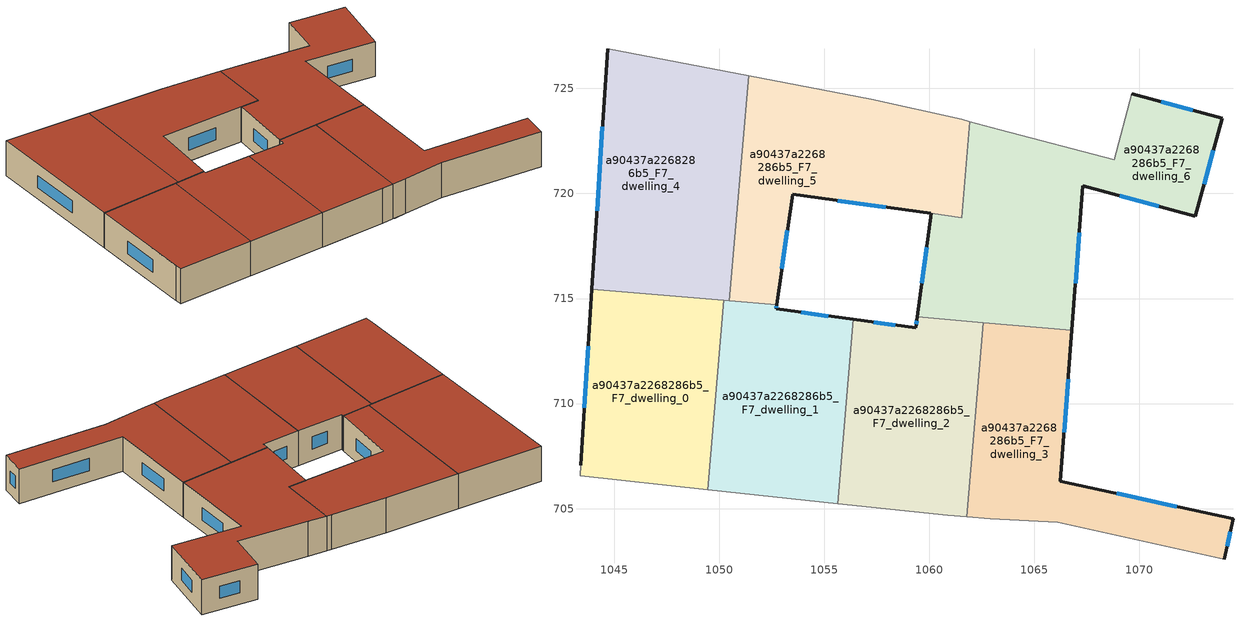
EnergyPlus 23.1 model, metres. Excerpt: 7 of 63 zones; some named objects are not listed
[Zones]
a90437a2268286b5_F7_dwelling_0
 floor to a90437a2268286b5_F6_dwelling_0 (EU_floor_Construction): 1050.21,714.81 1049.45,705.91 1043.37,706.57 1043.4,707.08 1043.93,715.22 z21
 floor adiabatic (EU_floor_Construction): 1050.22,714.91 1050.21,714.81 1043.93,715.22 1043.94,715.45 z21
 wall outside (EU_wall_Construction): 1043.94,715.45 1043.4,707.08 z21:24
 wall to a90437a2268286b5_F7_dwelling_1 (EU_wall_Construction): 1049.44,705.91 1050.22,714.91 z21:24
 wall adiabatic (EU_wall_Construction): 1043.4,707.08 1043.37,706.57 1049.44,705.91 z21:24
 wall to a90437a2268286b5_F7_dwelling_4 (EU_wall_Construction): 1050.22,714.91 1043.94,715.45 z21:24
 window (EU_Window_Construction): 1043.77,712.73 1043.58,709.8 z21.98:23.02
 roof outside (EU_roof_Construction): 1049.44,705.91 1050.22,714.91 1043.94,715.45 1043.4,707.08 1043.37,706.57 z24
a90437a2268286b5_F7_dwelling_1
 floor to a90437a2268286b5_F6_dwelling_5 (EU_floor_Construction): 1052.73,714.7 1052.72,714.65 1050.21,714.81 1050.22,714.91 z21
 floor adiabatic (EU_floor_Construction): 1056.39,714.01 1055.64,705.24 1049.44,705.91 1050.21,714.81 1052.72,714.65 1052.7,714.5 z21
 wall outside (EU_wall_Construction): 1056.39,714.01 1052.7,714.5 1052.73,714.7 z21:24
 wall to a90437a2268286b5_F7_dwelling_2 (EU_wall_Construction): 1055.64,705.24 1056.39,714.01 z21:24
 wall adiabatic (EU_wall_Construction): 1049.44,705.91 1055.64,705.24 z21:24
 wall to a90437a2268286b5_F7_dwelling_5 (EU_wall_Construction): 1052.73,714.7 1050.48,714.89 z21:24
 wall to a90437a2268286b5_F7_dwelling_4 (EU_wall_Construction): 1050.48,714.89 1050.22,714.91 z21:24
 window (EU_Window_Construction): 1052.71,714.57 1052.72,714.63 / 1055.19,714.17 1053.9,714.34 z21.98:23.02
 roof outside (EU_roof_Construction): 1055.64,705.24 1056.39,714.01 1052.7,714.5 1052.73,714.7 1050.22,714.91 1049.44,705.91 z24
a90437a2268286b5_F7_dwelling_2
 floor to a90437a2268286b5_F6_dwelling_2 (EU_floor_Construction): 1062.56,713.85 1062.54,713.56 1061.77,704.61 1060.88,704.67 1055.87,705.22 1056.44,714 1059.35,713.61 1059.42,714.12 z21
 floor to a90437a2268286b5_F6_dwelling_1 (EU_floor_Construction): 1056.44,714 1055.87,705.22 1055.64,705.24 1056.39,714.01 z21
 wall outside (EU_wall_Construction): 1059.42,714.12 1059.35,713.61 1056.39,714.01 z21:24
 wall to a90437a2268286b5_F7_dwelling_3 (EU_wall_Construction): 1061.77,704.61 1062.57,713.85 z21:24
 wall adiabatic (EU_wall_Construction): 1055.64,705.24 1060.88,704.67 1061.77,704.61 z21:24
 wall to a90437a2268286b5_F7_dwelling_6 (EU_wall_Construction): 1062.57,713.85 1059.42,714.12 z21:24
 window (EU_Window_Construction): 1058.39,713.74 1057.35,713.88 / 1059.4,713.95 1059.37,713.77 z21.98:23.02
 roof outside (EU_roof_Construction): 1061.77,704.61 1062.57,713.85 1059.42,714.12 1059.35,713.61 1056.39,714.01 1055.64,705.24 1060.88,704.67 z24
a90437a2268286b5_F7_dwelling_3
 floor to a90437a2268286b5_F6_dwelling_3 (EU_floor_Construction): 1066.79,713.49 1066.24,706.3 1074.45,704.51 1074.03,702.59 1066.11,704.36 1062.9,704.53 1061.96,704.59 1062.54,713.56 1062.57,713.85 z21
 floor to a90437a2268286b5_F6_dwelling_2 (EU_floor_Construction): 1062.54,713.56 1061.96,704.59 1061.77,704.61 z21
 wall outside (EU_wall_Construction): 1074.03,702.59 1074.45,704.51 1066.24,706.3 1066.79,713.49 z21:24
 wall adiabatic (EU_wall_Construction): 1061.77,704.61 1062.9,704.53 1066.11,704.36 1074.03,702.59 z21:24
 wall to a90437a2268286b5_F7_dwelling_6 (EU_wall_Construction): 1066.79,713.49 1062.57,713.85 z21:24
 window (EU_Window_Construction): 1066.42,708.64 1066.61,711.15 / 1071.78,705.1 1068.91,705.72 / 1074.17,703.22 1074.31,703.89 z21.98:23.02
 roof outside (EU_roof_Construction): 1074.03,702.59 1074.45,704.51 1066.24,706.3 1066.79,713.49 1062.57,713.85 1061.77,704.61 1062.9,704.53 1066.11,704.36 z24
a90437a2268286b5_F7_dwelling_4
 floor to a90437a2268286b5_F6_dwelling_4 (EU_floor_Construction): 1049.52,725.96 1048.81,715.03 1043.94,715.45 1044.68,726.88 z21
 floor to a90437a2268286b5_F6_dwelling_5 (EU_floor_Construction): 1051.4,725.6 1050.48,714.89 1048.81,715.03 1049.52,725.96 z21
 wall outside (EU_wall_Construction): 1044.68,726.88 1043.94,715.45 z21:24
 wall to a90437a2268286b5_F7_dwelling_5 (EU_wall_Construction): 1050.48,714.89 1051.4,725.6 z21:24
 wall adiabatic (EU_wall_Construction): 1051.4,725.6 1044.68,726.88 z21:24
 window (EU_Window_Construction): 1044.44,723.17 1044.18,719.17 z21.98:23.02
 roof outside (EU_roof_Construction): 1050.48,714.89 1051.4,725.6 1044.68,726.88 1043.94,715.45 z24
a90437a2268286b5_F7_dwelling_5
 floor to a90437a2268286b5_F6_dwelling_5 (EU_floor_Construction): 1055.69,724.78 1055.36,719.7 1053.49,719.96 1052.73,714.7 1050.48,714.89 1051.4,725.6 z21
 floor to a90437a2268286b5_F6_dwelling_6 (EU_floor_Construction): 1061.54,723.52 1061.93,723.42 1061.54,718.86 1055.36,719.7 1055.69,724.78 1057.24,724.49 z21
 wall outside (EU_wall_Construction): 1052.73,714.7 1053.49,719.96 1060.08,719.06 z21:24
 wall adiabatic (EU_wall_Construction): 1061.93,723.42 1061.54,723.52 1057.24,724.49 1051.4,725.6 z21:24
 wall to a90437a2268286b5_F7_dwelling_6 (EU_wall_Construction): 1060.08,719.05 1061.54,718.86 1061.93,723.42 z21:24
 window (EU_Window_Construction): 1055.63,719.66 1057.93,719.35 / 1052.98,716.41 1053.24,718.24 z21.98:23.02
 roof outside (EU_roof_Construction): 1061.54,718.86 1061.93,723.42 1061.54,723.52 1057.24,724.49 1051.4,725.6 1050.48,714.89 1052.73,714.7 1053.49,719.96 z24
a90437a2268286b5_F7_dwelling_6
 floor to a90437a2268286b5_F6_dwelling_6 (EU_floor_Construction): 1063.71,722.95 1063.13,713.97 1059.43,714.21 1060.08,719.05 1061.54,718.86 1061.93,723.42 1063.36,723.04 z21
 floor to a90437a2268286b5_F6_dwelling_7 (EU_floor_Construction): 1073.93,723.57 1072.66,718.91 1067.31,720.36 1066.81,713.74 1063.13,713.97 1063.71,722.95 1068.8,721.59 1069.64,724.74 z21
 floor to a90437a2268286b5_F6_dwelling_2 (EU_floor_Construction): 1062.57,714.01 1062.56,713.85 1059.42,714.12 1059.43,714.21 z21
 floor to a90437a2268286b5_F6_dwelling_3 (EU_floor_Construction): 1066.81,713.74 1066.79,713.49 1062.56,713.85 1062.57,714.01 z21
 wall outside (EU_wall_Construction): 1066.79,713.49 1067.31,720.36 1072.66,718.91 1073.93,723.57 1069.64,724.74 / 1060.08,719.05 1059.42,714.12 z21:24
 wall adiabatic (EU_wall_Construction): 1069.64,724.74 1068.8,721.59 1063.36,723.04 1061.93,723.42 z21:24
 window (EU_Window_Construction): 1072.54,723.95 1071.04,724.36 / 1073.07,720.43 1073.52,722.06 / 1069.05,719.89 1070.92,719.39 / 1066.96,715.73 1067.14,718.13 / 1059.87,717.45 1059.63,715.73 z21.98:23.02
 roof outside (EU_roof_Construction): 1072.66,718.91 1073.93,723.57 1069.64,724.74 1068.8,721.59 1063.36,723.04 1061.93,723.42 1061.54,718.86 1060.08,719.05 1059.42,714.12 1066.79,713.49 1067.31,720.36 z24
[Building]
EU S2 Campaign: North Axis=0; Terrain=City; Solar Distribution=FullExterior
[Site:Location]
Bologna: Latitude=44.5; Longitude=11.25; Time Zone=1; Elevation=37
[SizingPeriod:WeatherFileDays]
AnnualSizingPeriod: Begin Month=1; Begin Day of Month=1; End Month=12; End Day of Month=31; Day of Week for Start Day=Monday; Use Weather File Daylight Saving Period=No; Use Weather File Rain and Snow Indicators=No
[MATERIAL]
EU_InternalMass_Material: Roughness=MediumRough; Thickness=0.1; Conductivity=1; Density=1800; Specific Heat=900; Thermal Absorptance=0.9; Solar Absorptance=0.7; Visible Absorptance=0.7
[MATERIAL:NOMASS] Roughness=MediumRough; Thermal Absorptance=0.9; Solar Absorptance=0.7; Visible Absorptance=0.7
Name | Thermal Resistance
EU_wall_NoMass | 0.905828
EU_roof_NoMass | 0.37593
EU_floor_NoMass | 0.67114
[WINDOWMATERIAL:SIMPLEGLAZINGSYSTEM]
EU_Window_SimpleGlazing: UFactor=4.52486; Solar Heat Gain Coefficient=0.85; Visible Transmittance=0.85
[CONSTRUCTION]
EU_wall_Construction: EU_wall_NoMass
EU_roof_Construction: EU_roof_NoMass
EU_floor_Construction: EU_floor_NoMass
EU_Window_Construction: EU_Window_SimpleGlazing
EU_InternalMass_Construction: EU_InternalMass_Material
[ZONE] Type=1; Multiplier=1; Ceiling Height=autocalculate; Floor Area=autocalculate; Part of Total Floor Area=Yes
Name | Volume
a90437a2268286b5_F7_dwelling_0 | 166.902
a90437a2268286b5_F7_dwelling_1 | 166.858
a90437a2268286b5_F7_dwelling_2 | 166.911
a90437a2268286b5_F7_dwelling_3 | 166.866
a90437a2268286b5_F7_dwelling_4 | 222.48
a90437a2268286b5_F7_dwelling_5 | 199.01
a90437a2268286b5_F7_dwelling_6 | 246.031
[INTERNALMASS] Construction=EU_InternalMass_Construction
Name | Zone or ZoneList | Surface Area
a90437a2268286b5_F7_dwelling_0_EU_InternalMass | a90437a2268286b5_F7_dwelling_0 | 55.6338
a90437a2268286b5_F7_dwelling_1_EU_InternalMass | a90437a2268286b5_F7_dwelling_1 | 55.6197
a90437a2268286b5_F7_dwelling_2_EU_InternalMass | a90437a2268286b5_F7_dwelling_2 | 55.6371
a90437a2268286b5_F7_dwelling_3_EU_InternalMass | a90437a2268286b5_F7_dwelling_3 | 55.6218
a90437a2268286b5_F7_dwelling_4_EU_InternalMass | a90437a2268286b5_F7_dwelling_4 | 74.1599
a90437a2268286b5_F7_dwelling_5_EU_InternalMass | a90437a2268286b5_F7_dwelling_5 | 66.337
a90437a2268286b5_F7_dwelling_6_EU_InternalMass | a90437a2268286b5_F7_dwelling_6 | 82.0113
[OTHEREQUIPMENT] Fuel Type=Electricity; Design Level Calculation Method=Watts/Area; Power per Zone Floor Area=1; Fraction Latent=0; Fraction Radiant=0; Fraction Lost=0; Carbon Dioxide Generation Rate=0; EndUse Subcategory=EU_Step8_InternalGains
Name | Zone or ZoneList or Space or SpaceList | Schedule
EU_Step8_InternalGain_a90437a2268286b5_F7_dwelling_0_f000 | a90437a2268286b5_F7_dwelling_0 | EU_Step8_GainSchedule_a90437a2268286b5_F7_dwelling_0_f000
EU_Step8_InternalGain_a90437a2268286b5_F7_dwelling_1_f000 | a90437a2268286b5_F7_dwelling_1 | EU_Step8_GainSchedule_a90437a2268286b5_F7_dwelling_1_f000
EU_Step8_InternalGain_a90437a2268286b5_F7_dwelling_2_f000 | a90437a2268286b5_F7_dwelling_2 | EU_Step8_GainSchedule_a90437a2268286b5_F7_dwelling_2_f000
EU_Step8_InternalGain_a90437a2268286b5_F7_dwelling_3_f000 | a90437a2268286b5_F7_dwelling_3 | EU_Step8_GainSchedule_a90437a2268286b5_F7_dwelling_3_f000
EU_Step8_InternalGain_a90437a2268286b5_F7_dwelling_4_f000 | a90437a2268286b5_F7_dwelling_4 | EU_Step8_GainSchedule_a90437a2268286b5_F7_dwelling_4_f000
EU_Step8_InternalGain_a90437a2268286b5_F7_dwelling_5_f000 | a90437a2268286b5_F7_dwelling_5 | EU_Step8_GainSchedule_a90437a2268286b5_F7_dwelling_5_f000
EU_Step8_InternalGain_a90437a2268286b5_F7_dwelling_6_f000 | a90437a2268286b5_F7_dwelling_6 | EU_Step8_GainSchedule_a90437a2268286b5_F7_dwelling_6_f000
[ZONEVENTILATION:DESIGNFLOWRATE] Schedule=EU_AlwaysOn; Design Flow Rate Calculation Method=AirChanges/Hour; Air Changes per Hour=0.73129; Ventilation Type=Natural; Fan Pressure Rise=0; Fan Total Efficiency=1; Constant Term Coefficient=1; Temperature Term Coefficient=0; Velocity Term Coefficient=0; Velocity Squared Term Coefficient=0; Minimum Indoor Temperature=-100; Maximum Indoor Temperature=100; Delta Temperature=-100; Minimum Outdoor Temperature=-100; Maximum Outdoor Temperature=100; Maximum Wind Speed=40
Name | Zone or ZoneList or Space or SpaceList
EU_ConstantAir_a90437a2268286b5_F7_dwelling_0 | a90437a2268286b5_F7_dwelling_0
EU_ConstantAir_a90437a2268286b5_F7_dwelling_1 | a90437a2268286b5_F7_dwelling_1
EU_ConstantAir_a90437a2268286b5_F7_dwelling_2 | a90437a2268286b5_F7_dwelling_2
EU_ConstantAir_a90437a2268286b5_F7_dwelling_3 | a90437a2268286b5_F7_dwelling_3
EU_ConstantAir_a90437a2268286b5_F7_dwelling_4 | a90437a2268286b5_F7_dwelling_4
EU_ConstantAir_a90437a2268286b5_F7_dwelling_5 | a90437a2268286b5_F7_dwelling_5
EU_ConstantAir_a90437a2268286b5_F7_dwelling_6 | a90437a2268286b5_F7_dwelling_6
[HVACTEMPLATE:ZONE:IDEALLOADSAIRSYSTEM] System Availability Schedule=EU_AlwaysOn; Maximum Heating Supply Air Temperature=50; Minimum Cooling Supply Air Temperature=13; Maximum Heating Supply Air Humidity Ratio=0.0156; Minimum Cooling Supply Air Humidity Ratio=0.0077; Heating Limit=NoLimit; Cooling Limit=NoLimit; Heating Availability Schedule=EU_AlwaysOn; Cooling Availability Schedule=EU_CoolingOff; Dehumidification Control Type=ConstantSensibleHeatRatio; Cooling Sensible Heat Ratio=0.7; Dehumidification Setpoint=60; Humidification Control Type=None; Humidification Setpoint=30; Outdoor Air Method=None; Outdoor Air Flow Rate per Person=0.00944; Outdoor Air Flow Rate per Zone Floor Area=0; Outdoor Air Flow Rate per Zone=0; Demand Controlled Ventilation Type=None; Outdoor Air Economizer Type=NoEconomizer; Heat Recovery Type=None; Sensible Heat Recovery Effectiveness=0.7; Latent Heat Recovery Effectiveness=0.65
Name | Template Thermostat
a90437a2268286b5_F7_dwelling_0 | EU_HeatOnly_a90437a2268286b5_F7_dwelling_0
a90437a2268286b5_F7_dwelling_1 | EU_HeatOnly_a90437a2268286b5_F7_dwelling_1
a90437a2268286b5_F7_dwelling_2 | EU_HeatOnly_a90437a2268286b5_F7_dwelling_2
a90437a2268286b5_F7_dwelling_3 | EU_HeatOnly_a90437a2268286b5_F7_dwelling_3
a90437a2268286b5_F7_dwelling_4 | EU_HeatOnly_a90437a2268286b5_F7_dwelling_4
a90437a2268286b5_F7_dwelling_5 | EU_HeatOnly_a90437a2268286b5_F7_dwelling_5
a90437a2268286b5_F7_dwelling_6 | EU_HeatOnly_a90437a2268286b5_F7_dwelling_6
[SIZING:ZONE] Zone Cooling Design Supply Air Temperature Input Method=SupplyAirTemperature; Zone Cooling Design Supply Air Temperature=13; Zone Heating Design Supply Air Temperature Input Method=SupplyAirTemperature; Zone Heating Design Supply Air Temperature=50; Zone Cooling Design Supply Air Humidity Ratio=0.008; Zone Heating Design Supply Air Humidity Ratio=0.008; Cooling Design Air Flow Method=DesignDay; Cooling Design Air Flow Rate=0; Cooling Minimum Air Flow per Zone Floor Area=0.000762; Cooling Minimum Air Flow=0; Cooling Minimum Air Flow Fraction=0.2; Heating Design Air Flow Method=DesignDay; Heating Design Air Flow Rate=0; Heating Maximum Air Flow per Zone Floor Area=0.002032; Heating Maximum Air Flow=0.141576; Heating Maximum Air Flow Fraction=0.3; Account for Dedicated Outdoor Air System=No; Dedicated Outdoor Air System Control Strategy=NeutralSupplyAir; Dedicated Outdoor Air Low Setpoint Temperature for Design=autosize; Dedicated Outdoor Air High Setpoint Temperature for Design=autosize; Zone Load Sizing Method=Sensible Load Only No Latent Load; Zone Latent Cooling Design Supply Air Humidity Ratio Input Method=HumidityRatioDifference; Zone Cooling Design Supply Air Humidity Ratio Difference=0.005; Zone Latent Heating Design Supply Air Humidity Ratio Input Method=HumidityRatioDifference; Zone Humidification Design Supply Air Humidity Ratio Difference=0.005
a90437a2268286b5_F7_dwelling_0; a90437a2268286b5_F7_dwelling_1; a90437a2268286b5_F7_dwelling_2; a90437a2268286b5_F7_dwelling_3; a90437a2268286b5_F7_dwelling_4; a90437a2268286b5_F7_dwelling_5; a90437a2268286b5_F7_dwelling_6
[SCHEDULE:CONSTANT]
Name | Hourly Value
EU_AlwaysOn | 1
EU_CoolingOff | 0
[SCHEDULE:FILE] Column Number=1; Rows to Skip at Top=0; Number of Hours of Data=8760; Column Separator=Comma; Interpolate to Timestep=No; Minutes per Item=60; Adjust Schedule for Daylight Savings=Yes
Name | File
EU_Step8_GainSchedule_a90437a2268286b5_F7_dwelling_0_f000 | ../../schedules/a90437a2268286b5/a90437a2268286b5_F7_dwelling_0_f000_gain.csv
EU_Step8_GainSchedule_a90437a2268286b5_F7_dwelling_1_f000 | ../../schedules/a90437a2268286b5/a90437a2268286b5_F7_dwelling_1_f000_gain.csv
EU_Step8_GainSchedule_a90437a2268286b5_F7_dwelling_2_f000 | ../../schedules/a90437a2268286b5/a90437a2268286b5_F7_dwelling_2_f000_gain.csv
EU_Step8_GainSchedule_a90437a2268286b5_F7_dwelling_3_f000 | ../../schedules/a90437a2268286b5/a90437a2268286b5_F7_dwelling_3_f000_gain.csv
EU_Step8_GainSchedule_a90437a2268286b5_F7_dwelling_4_f000 | ../../schedules/a90437a2268286b5/a90437a2268286b5_F7_dwelling_4_f000_gain.csv
EU_Step8_GainSchedule_a90437a2268286b5_F7_dwelling_5_f000 | ../../schedules/a90437a2268286b5/a90437a2268286b5_F7_dwelling_5_f000_gain.csv
EU_Step8_GainSchedule_a90437a2268286b5_F7_dwelling_6_f000 | ../../schedules/a90437a2268286b5/a90437a2268286b5_F7_dwelling_6_f000_gain.csv
